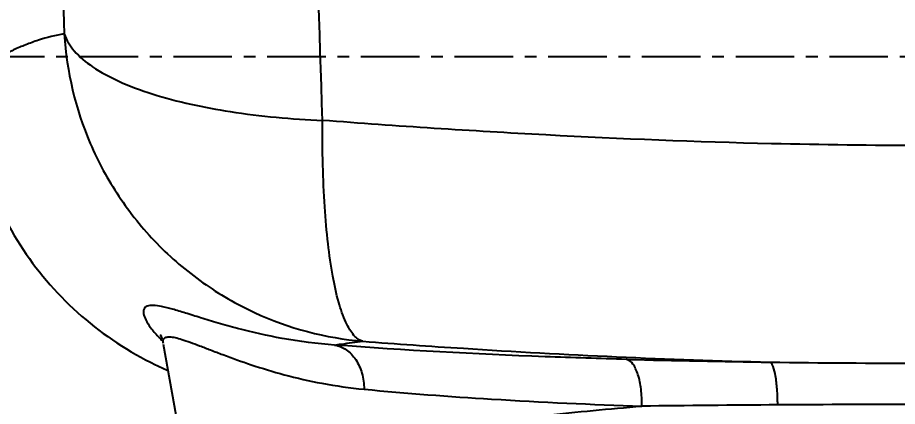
# Model space of a CAD drawing. Header units: millimetres. Extents: x 1091 to 1735, y 843 to 1297.
# Drawn here: x 1208.23 to 1227.01, y 1177.07 to 1185.36 of the extents above; entities that cross this region are included whole.
import ezdxf

# ---------------------------------------------------------------- set-up
doc = ezdxf.new("R2010")
doc.units = ezdxf.units.MM
doc.linetypes.add('CENTER', pattern=[2, 1.25, -0.25, 0.25, -0.25])
doc.styles.add('Daelim Dimension', font='')
doc.styles.get('Daelim Dimension').set_extended_font_data('나눔고딕')
doc.dimstyles.new('DEFAULT', dxfattribs={"dimscale": 2, "dimtxt": 2, "dimasz": 2, "dimexe": 0, "dimexo": 2, "dimgap": 1, "dimtad": 1, "dimdec": 1, "dimzin": 9, "dimdsep": 46, "dimtxsty": 'Daelim Dimension', "dimcen": 0.5, "dimclrd": 252, "dimclre": 252, "dimclrt": 3, "dimadec": 1, "dimazin": 0, "dimtfac": 1, "dimtdec": 1, "dimtix": 1, "dimtmove": 0, "dimatfit": 3, "dimfxl": 1, "dimtolj": 1, "dimtzin": 1, "dimlwd": 9, "dimlwe": 9, "dimarcsym": 0})

# ---------------------------------------------------------------- blocks, each defined once
blk = doc.blocks.new('*D2')
at = {"color": 5, "lineweight": 9, "transparency": 16777216}
for p, q in [((1191.26, 1184.522), (1162.128, 1184.522)), ((1162.128, 1180.522), (1162.128, 1129.395)), ((1249.048, 1125.395), (1162.128, 1125.395))]:
    blk.add_line(p, q, dxfattribs=at)
at = {"color": 5, "transparency": 16777216}
for points in [[(1161.461, 1180.522), (1162.795, 1180.522), (1162.128, 1184.522)], [(1161.461, 1129.395), (1162.795, 1129.395), (1162.128, 1125.395)]]:
    blk.add_solid(points, dxfattribs=at)
at = {"layer": 'Defpoints', "color": 0, "transparency": 16777216}
for p in [(1195.26, 1184.522), (1162.128, 1125.395), (1253.048, 1125.395)]:
    blk.add_point(p, dxfattribs=at)
at = {"color": 7, "transparency": 16777216, "insert": (1154.685, 1154.959), "char_height": 10, "attachment_point": 5, "rotation": 90, "style": 'Daelim Dimension'}
blk.add_mtext('\\A1;59', dxfattribs=at)

msp = doc.modelspace()

# ---------------------------------------------------------------- linework, layer by layer
at = {"color": 7, "linetype": 'CENTER'}
msp.add_line((1272.807, 1184.522), (1185.51, 1184.522), dxfattribs=at)
at = {"color": 7, "linetype": 'Continuous'}
for p, q in [((1211.34, 1178.418), (1211.339, 1178.419)), ((1212.089, 1174.25), (1211.346, 1178.384))]:
    msp.add_line(p, q, dxfattribs=at)
msp.add_lwpolyline([(1211.305, 1178.559), (1211.283, 1178.589), (1211.32, 1178.501), (1211.34, 1178.418)], dxfattribs=at)
for centre, radius, start, end in [((1213.211, 1180.413), 2.713, 223.1173, 223.8879), ((1213.342, 1180.54), 2.896, 223.8986, 225.7372), ((1214.235, 1184.31), 7.053, 244.3004, 246.5182), ((1227.237, 1407.743), 229.751, 268.50234, 269.26563), ((1227.52, 1434.468), 256.479, 269.28003, 270.00633), ((1227.431, 685.425), 491.682, 90.34695, 90.68476), ((1227.75, 656.526), 520.583, 90.02221, 90.36278)]:
    msp.add_arc(centre, radius, start, end, dxfattribs=at)
for points, knots in [([(1208.901, 1195.62), (1208.929, 1194.737), (1209.039, 1191.199), (1209.148, 1187.662), (1209.228, 1185.009)], [0, 0, 0, 0, 0.249816, 1, 1, 1, 1]), ([(1209.228, 1185.009), (1209.04, 1184.983), (1208.763, 1184.911), (1208.407, 1184.781), (1208.145, 1184.671), (1207.89, 1184.541), (1207.556, 1184.327), (1207.329, 1184.124), (1207.19, 1183.975)], [0, 0, 0, 0, 0.244768, 0.366716, 0.488565, 0.611281, 0.736527, 1, 1, 1, 1]), ([(1209.228, 1185.009), (1209.278, 1184.21), (1209.567, 1182.988), (1210.362, 1181.527), (1211.173, 1180.516), (1212.16, 1179.678), (1213.595, 1178.845), (1214.807, 1178.524), (1215.601, 1178.455)], [0, 0, 0, 0, 0.241694, 0.370088, 0.500533, 0.630892, 0.759051, 1, 1, 1, 1]), ([(1209.228, 1185.009), (1209.271, 1184.877), (1209.444, 1184.606), (1209.855, 1184.272), (1210.423, 1183.971), (1210.864, 1183.809), (1211.107, 1183.732)], [0, 0, 0, 0, 0.178067, 0.399225, 0.673012, 1, 1, 1, 1]), ([(1207.19, 1183.974), (1207.217, 1183.345), (1207.451, 1182.089), (1208.277, 1180.366), (1209.54, 1178.929), (1210.608, 1178.228), (1211.176, 1177.955)], [0, 0, 0, 0, 0.24978, 0.499826, 0.749771, 1, 1, 1, 1]), ([(1211.107, 1183.732), (1211.649, 1183.56), (1212.855, 1183.305), (1214.08, 1183.195), (1214.739, 1183.167)], [0, 0, 0, 0, 0.462447, 1, 1, 1, 1]), ([(1215.601, 1178.455), (1215.527, 1178.474), (1215.421, 1178.558), (1215.314, 1178.709), (1215.193, 1178.941), (1215.065, 1179.324), (1214.943, 1179.884), (1214.847, 1180.566), (1214.779, 1181.355), (1214.741, 1182.234), (1214.737, 1182.848), (1214.739, 1183.167)], [0, 0, 0, 0, 0.046559, 0.077091, 0.113551, 0.205317, 0.322385, 0.463189, 0.62527, 0.805578, 1, 1, 1, 1]), ([(1227.548, 1182.629), (1226.473, 1182.631), (1223.792, 1182.663), (1219.52, 1182.836), (1216.327, 1183.043), (1214.739, 1183.167)], [0, 0, 0, 0, 0.251453, 0.627391, 1, 1, 1, 1]), ([(1214.997, 1178.376), (1214.623, 1178.402), (1213.925, 1178.491), (1213.1, 1178.678), (1212.522, 1178.839), (1212.153, 1178.951), (1211.829, 1179.053), (1211.553, 1179.137), (1211.324, 1179.197), (1211.163, 1179.223), (1211.059, 1179.222), (1211.001, 1179.209), (1210.957, 1179.184), (1210.916, 1179.132), (1210.914, 1179.03), (1210.97, 1178.895), (1211.078, 1178.731), (1211.174, 1178.619), (1211.231, 1178.559)], [0, 0, 0, 0, 0.230727, 0.43172, 0.520044, 0.599451, 0.669254, 0.728738, 0.777242, 0.814426, 0.828864, 0.84073, 0.85063, 0.859677, 0.880004, 0.909054, 0.949104, 1, 1, 1, 1]), ([(1211.34, 1178.419), (1211.338, 1178.427), (1211.335, 1178.455), (1211.339, 1178.484), (1211.349, 1178.502)], [0, 0, 0, 0, 0.288729, 1, 1, 1, 1]), ([(1211.349, 1178.502), (1211.358, 1178.519), (1211.4, 1178.55), (1211.488, 1178.555), (1211.603, 1178.536), (1211.748, 1178.495), (1211.923, 1178.434), (1212.127, 1178.357), (1212.36, 1178.267), (1212.724, 1178.128), (1213.245, 1177.941), (1213.949, 1177.727), (1214.752, 1177.543), (1215.325, 1177.461), (1215.626, 1177.432)], [0, 0, 0, 0, 0.01349, 0.031896, 0.0579, 0.091759, 0.133377, 0.18246, 0.238605, 0.301394, 0.445268, 0.611086, 0.796488, 1, 1, 1, 1]), ([(1214.997, 1178.375), (1215.045, 1178.382), (1215.246, 1178.412), (1215.448, 1178.438), (1215.602, 1178.455)], [0, 0, 0, 0, 0.239085, 1, 1, 1, 1]), ([(1215.601, 1178.455), (1216.315, 1178.401), (1219.209, 1178.199), (1222.108, 1178.064), (1224.292, 1178.011)], [0, 0, 0, 0, 0.246966, 1, 1, 1, 1]), ([(1221.232, 1178.07), (1220.651, 1178.086), (1218.571, 1178.151), (1216.493, 1178.262), (1214.998, 1178.376)], [0, 0, 0, 0, 0.279257, 1, 1, 1, 1]), ([(1214.998, 1178.376), (1215.086, 1178.362), (1215.264, 1178.287), (1215.467, 1178.066), (1215.597, 1177.77), (1215.626, 1177.547), (1215.626, 1177.432)], [0, 0, 0, 0, 0.218229, 0.456347, 0.719163, 1, 1, 1, 1]), ([(1221.555, 1177.072), (1221.558, 1177.193), (1221.548, 1177.421), (1221.496, 1177.689), (1221.428, 1177.867), (1221.361, 1177.986), (1221.286, 1178.057), (1221.232, 1178.07)], [0, 0, 0, 0, 0.330152, 0.622024, 0.744239, 0.847688, 1, 1, 1, 1]), ([(1224.454, 1177.098), (1224.453, 1177.21), (1224.446, 1177.417), (1224.415, 1177.691), (1224.375, 1177.876), (1224.331, 1177.973), (1224.305, 1178.004), (1224.292, 1178.011)], [0, 0, 0, 0, 0.354976, 0.659037, 0.879128, 0.951596, 1, 1, 1, 1]), ([(1215.626, 1177.433), (1216.532, 1177.346), (1218.507, 1177.199), (1220.486, 1177.108), (1221.555, 1177.072)], [0, 0, 0, 0, 0.459644, 1, 1, 1, 1]), ([(1212.089, 1174.25), (1212.076, 1174.323), (1212.079, 1174.482), (1212.182, 1174.714), (1212.371, 1174.936), (1212.644, 1175.151), (1212.998, 1175.361), (1213.621, 1175.653), (1214.602, 1175.986), (1215.999, 1176.331), (1217.656, 1176.635), (1219.536, 1176.889), (1220.862, 1177.017), (1221.555, 1177.072)], [0, 0, 0, 0, 0.021642, 0.044992, 0.072578, 0.105916, 0.145758, 0.192437, 0.306426, 0.446971, 0.611657, 0.797342, 1, 1, 1, 1])]:
    msp.add_open_spline(points, degree=3, knots=knots, dxfattribs=at)
msp.add_open_spline([(1214.739, 1183.167), (1214.61, 1187.08), (1214.481, 1190.993), (1214.351, 1194.906)], degree=3, dxfattribs=at)

# ---------------------------------------------------------------- dimensions: what is measured, and where the dimension line sits
at = {"color": 7}
dim = msp.add_linear_dim(base=(1162.128, 1125.395), p1=(1195.26, 1184.522), p2=(1253.048, 1125.395), angle=90, dimstyle='DEFAULT', override={"dimtxt": 5, "dimdec": 0, "dimclrd": 5, "dimclre": 5, "dimclrt": 7}, dxfattribs=at)
dim.commit()
dim.dimension.update_dxf_attribs({"geometry": '*D2', "text_midpoint": (1162.128, 1154.959), "dimtype": 160})

doc.saveas('drawing.dxf')
